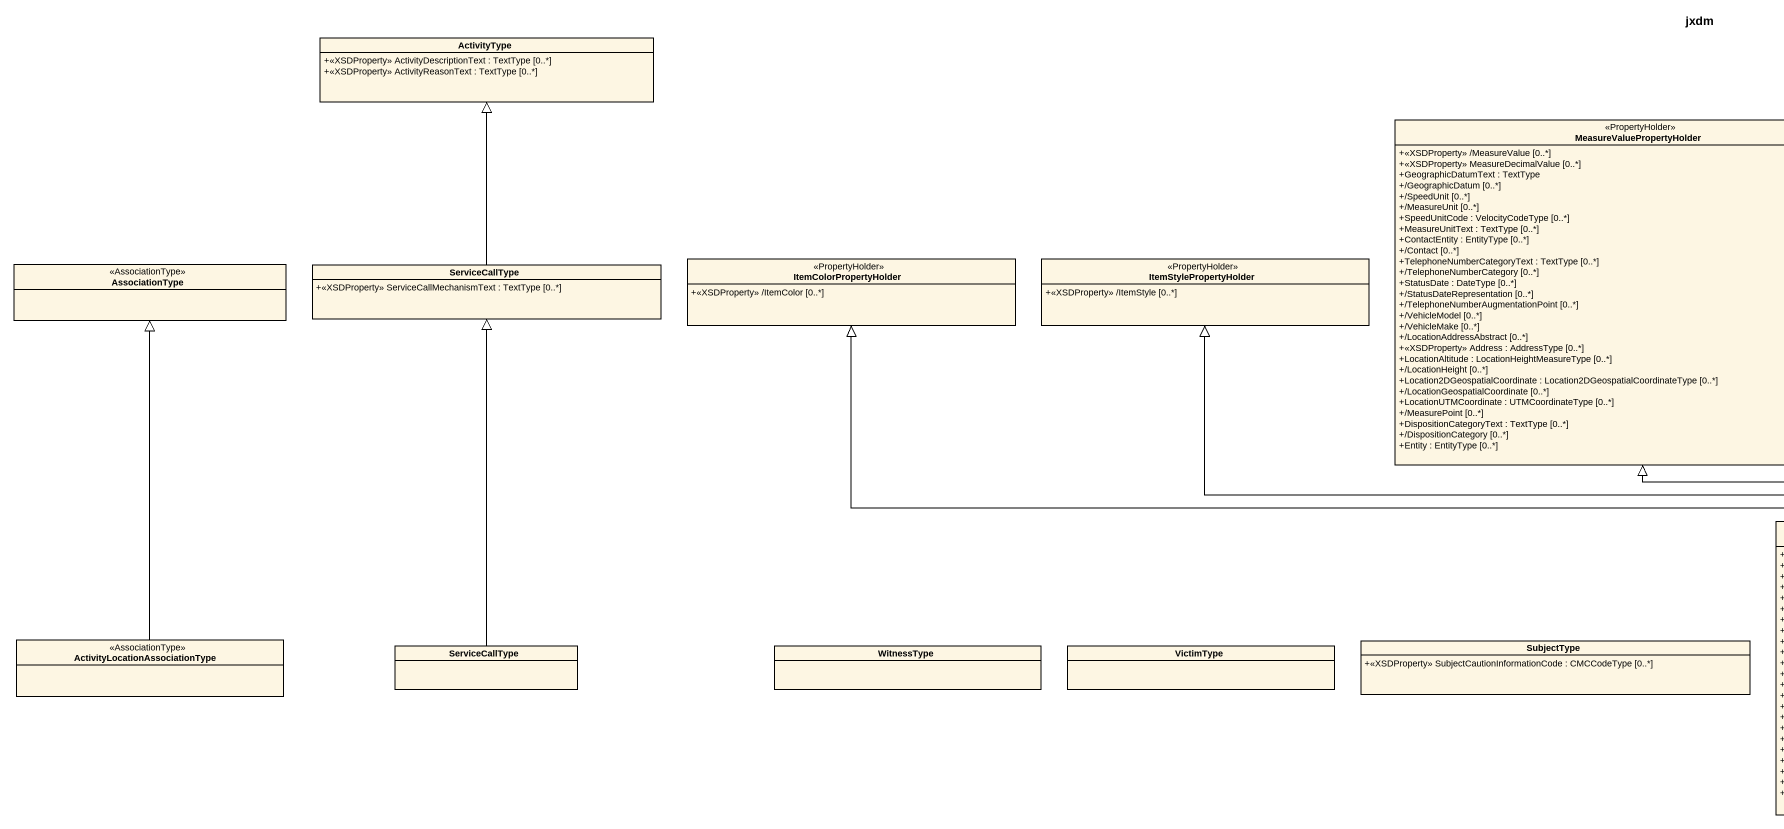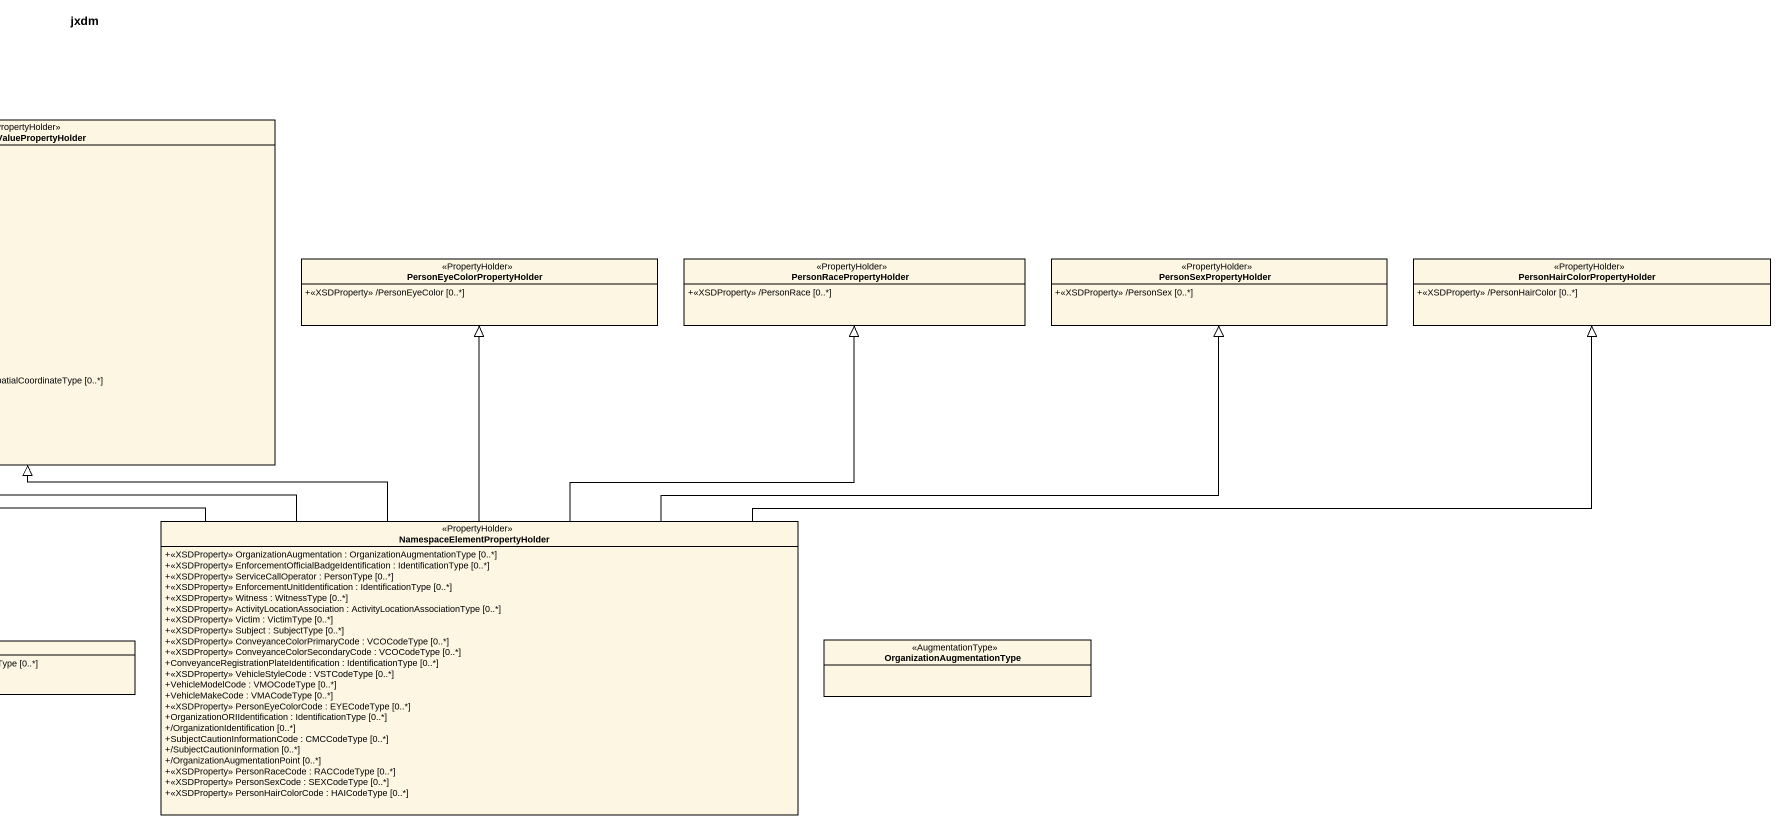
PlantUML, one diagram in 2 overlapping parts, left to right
@startuml
title jxdm
hide circle
hide empty members
skinparam classAttributeIconSize 0
class ActivityType {
  +<<XSDProperty>> ActivityDescriptionText : TextType [0..*]
  +<<XSDProperty>> ActivityReasonText : TextType [0..*]
}
class MeasureValuePropertyHolder <<PropertyHolder>> {
  +<<XSDProperty>> /MeasureValue [0..*]
  +<<XSDProperty>> MeasureDecimalValue [0..*]
  +GeographicDatumText : TextType
  +/GeographicDatum [0..*]
  +/SpeedUnit [0..*]
  +/MeasureUnit [0..*]
  +SpeedUnitCode : VelocityCodeType [0..*]
  +MeasureUnitText : TextType [0..*]
  +ContactEntity : EntityType [0..*]
  +/Contact [0..*]
  +TelephoneNumberCategoryText : TextType [0..*]
  +/TelephoneNumberCategory [0..*]
  +StatusDate : DateType [0..*]
  +/StatusDateRepresentation [0..*]
  +/TelephoneNumberAugmentationPoint [0..*]
  +/VehicleModel [0..*]
  +/VehicleMake [0..*]
  +/LocationAddressAbstract [0..*]
  +<<XSDProperty>> Address : AddressType [0..*]
  +LocationAltitude : LocationHeightMeasureType [0..*]
  +/LocationHeight [0..*]
  +Location2DGeospatialCoordinate : Location2DGeospatialCoordinateType [0..*]
  +/LocationGeospatialCoordinate [0..*]
  +LocationUTMCoordinate : UTMCoordinateType [0..*]
  +/MeasurePoint [0..*]
  +DispositionCategoryText : TextType [0..*]
  +/DispositionCategory [0..*]
  +Entity : EntityType [0..*]
}
class AssociationType <<AssociationType>>
class ServiceCallType {
  +<<XSDProperty>> ServiceCallMechanismText : TextType [0..*]
}
class ItemColorPropertyHolder <<PropertyHolder>> {
  +<<XSDProperty>> /ItemColor [0..*]
}
class ItemStylePropertyHolder <<PropertyHolder>> {
  +<<XSDProperty>> /ItemStyle [0..*]
}
class PersonEyeColorPropertyHolder <<PropertyHolder>> {
  +<<XSDProperty>> /PersonEyeColor [0..*]
}
class PersonRacePropertyHolder <<PropertyHolder>> {
  +<<XSDProperty>> /PersonRace [0..*]
}
class PersonSexPropertyHolder <<PropertyHolder>> {
  +<<XSDProperty>> /PersonSex [0..*]
}
class "PersonHairColorPropertyHolder" as PersonHairColorPropertyHolde <<PropertyHolder>> {
  +<<XSDProperty>> /PersonHairColor [0..*]
}
class "NamespaceElementPropertyHolder" as NamespaceElementPropertyHold <<PropertyHolder>> {
  +<<XSDProperty>> OrganizationAugmentation : OrganizationAugmentationType [0..*]
  +<<XSDProperty>> EnforcementOfficialBadgeIdentification : IdentificationType [0..*]
  +<<XSDProperty>> ServiceCallOperator : PersonType [0..*]
  +<<XSDProperty>> EnforcementUnitIdentification : IdentificationType [0..*]
  +<<XSDProperty>> Witness : WitnessType [0..*]
  +<<XSDProperty>> ActivityLocationAssociation : ActivityLocationAssociationType [0..*]
  +<<XSDProperty>> Victim : VictimType [0..*]
  +<<XSDProperty>> Subject : SubjectType [0..*]
  +<<XSDProperty>> ConveyanceColorPrimaryCode : VCOCodeType [0..*]
  +<<XSDProperty>> ConveyanceColorSecondaryCode : VCOCodeType [0..*]
  +ConveyanceRegistrationPlateIdentification : IdentificationType [0..*]
  +<<XSDProperty>> VehicleStyleCode : VSTCodeType [0..*]
  +VehicleModelCode : VMOCodeType [0..*]
  +VehicleMakeCode : VMACodeType [0..*]
  +<<XSDProperty>> PersonEyeColorCode : EYECodeType [0..*]
  +OrganizationORIIdentification : IdentificationType [0..*]
  +/OrganizationIdentification [0..*]
  +SubjectCautionInformationCode : CMCCodeType [0..*]
  +/SubjectCautionInformation [0..*]
  +/OrganizationAugmentationPoint [0..*]
  +<<XSDProperty>> PersonRaceCode : RACCodeType [0..*]
  +<<XSDProperty>> PersonSexCode : SEXCodeType [0..*]
  +<<XSDProperty>> PersonHairColorCode : HAICodeType [0..*]
}
class "ActivityLocationAssociationType" as ActivityLocationAssociationT <<AssociationType>>
class "ServiceCallType" as ServiceCallType_2
class WitnessType
class VictimType
class SubjectType {
  +<<XSDProperty>> SubjectCautionInformationCode : CMCCodeType [0..*]
}
class OrganizationAugmentationType <<AugmentationType>>
ServiceCallType -up-|> ActivityType
NamespaceElementPropertyHold -up-|> MeasureValuePropertyHolder
NamespaceElementPropertyHold -left-|> ItemColorPropertyHolder
NamespaceElementPropertyHold -left-|> ItemStylePropertyHolder
NamespaceElementPropertyHold -up-|> PersonEyeColorPropertyHolder
NamespaceElementPropertyHold -up-|> PersonRacePropertyHolder
NamespaceElementPropertyHold -right-|> PersonSexPropertyHolder
NamespaceElementPropertyHold -right-|> PersonHairColorPropertyHolde
ActivityLocationAssociationT -up-|> AssociationType
ServiceCallType_2 -up-|> ServiceCallType
@enduml
